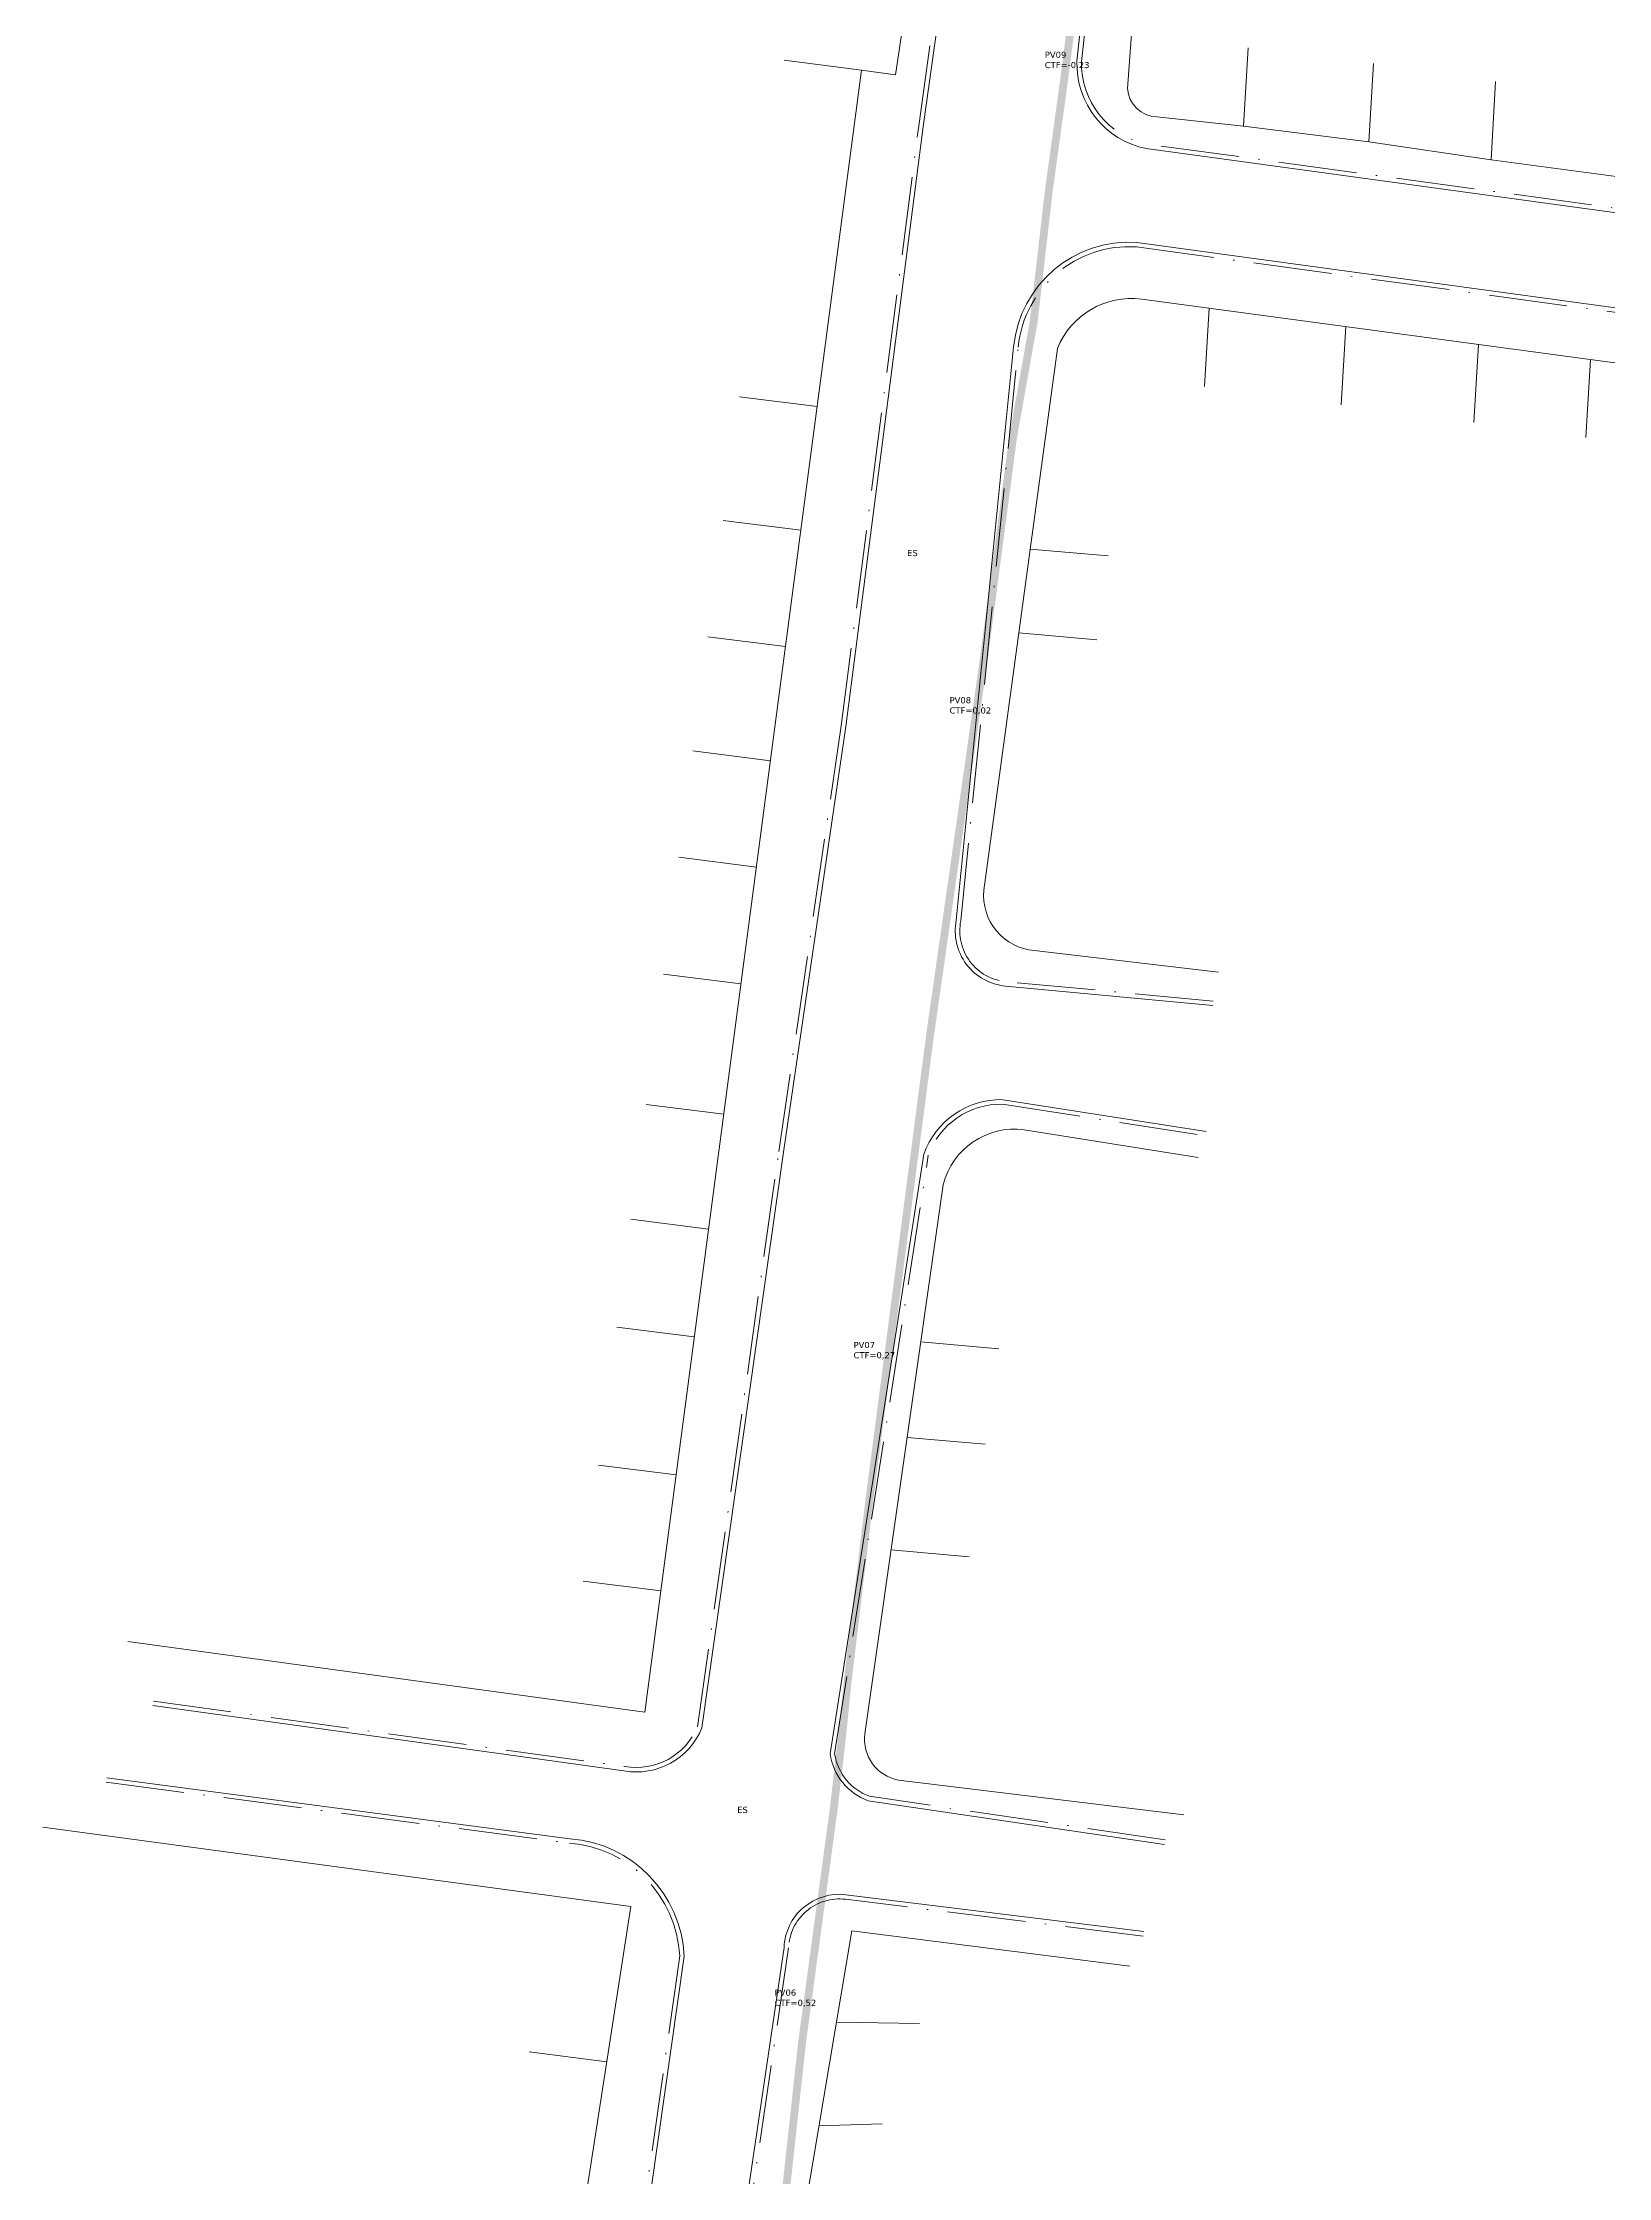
# Model space of a CAD drawing. Header units: metres. Extents: x 359101 to 360669, y 7352318 to 7353133.
# Drawn here: x 359243.7 to 359363.7, y 7352861.4 to 7353025 of the extents above; entities that cross this region are included whole.
import ezdxf

# ---------------------------------------------------------------- set-up
doc = ezdxf.new("R2010")
doc.units = ezdxf.units.M
doc.header["$LTSCALE"] = 2.5
doc.linetypes.add('AVT-LIN-GUIA DE RUA', pattern=[1.44, 0.96, -0.24, 0, -0.24])
for name, color, linetype, lineweight, true_color in [('AVT-LT-CAD-ETIQUETA NUMERO DE CASA', 252, 'Continuous', 0, 0x858585), ('AVT-LT-URB-DIVISA TERRENO OU AL PREDIAL', 251, 'Continuous', 13, 0x5c5c5c), ('AVT-LT-VIA-GUIA', 8, 'AVT-LIN-GUIA DE RUA', 15, 0x6e6e6e), ('AVT-LT-VIA-SARJETA', 253, 'Continuous', 0, 0xa6a6a6)]:
    doc.layers.add(name, color=color, linetype=linetype, lineweight=lineweight, true_color=true_color)
doc.layers.add('LIN - REDE 600 - PLUVIAL', color=24, linetype='Continuous')
doc.styles.get("Standard").update_dxf_attribs({"font": 'arial.ttf'})

msp = doc.modelspace()

# ---------------------------------------------------------------- linework, layer by layer
at = {"layer": 'AVT-LT-URB-DIVISA TERRENO OU AL PREDIAL', "flags": 128}
for points in [[(359250.19, 7352902.45), (359289.82, 7352897.03), (359306.45, 7353022.88), (359309.05, 7353022.51), (359315.74, 7353067.22), (359312.17, 7353071.79), (359291.59, 7353074.56)], [(359327.01, 7352877.56), (359305.7, 7352880.27), (359298, 7352834.57)]]:
    msp.add_lwpolyline(points, dxfattribs=at)
for points in [[(359353.17, 7353065.73), (359337.81, 7353066.93, 0.348438), (359330.52, 7353060.23), (359328.12, 7353038.79), (359326.83, 7353021.47, 0.388494), (359329.09, 7353019.3), (359335.72, 7353018.59), (359345.34, 7353017.39), (359354.7, 7353016.01), (359365.06, 7353014.63), (359375.28, 7353013.14), (359385.65, 7353011.52), (359396.2, 7353009.78), (359406.4, 7353008.44), (359416.54, 7353006.85), (359425.74, 7353005.56), (359435.3, 7353003.81), (359444.77, 7353002.53), (359455.01, 7353001.53), (359470.62, 7352999.53, 0.35821), (359475.26, 7353002.43), (359477.56, 7353016.22)], [(359470.75, 7352986.12), (359327.92, 7353005.32, 0.343149), (359321.46, 7353001.55), (359315.81, 7352960.02, 0.414333), (359319.68, 7352955.39), (359333.81, 7352953.73)], [(359332.26, 7352939.53), (359318.9, 7352941.66, 0.380264), (359312.71, 7352937.45), (359306.69, 7352895.36, 0.392653), (359309.28, 7352891.8), (359331.15, 7352889.15)]]:
    msp.add_lwpolyline(points, format="xyb", dxfattribs=at)
at = {"layer": 'AVT-LT-URB-DIVISA TERRENO OU AL PREDIAL', "ltscale": 2.5}
for points in [[(359306.45, 7353022.88), (359300.5, 7353023.64)], [(359336.07, 7353024.58), (359335.72, 7353018.59)], [(359345.69, 7353023.38), (359345.34, 7353017.39)], [(359355.05, 7353022), (359354.7, 7353016.01)], [(359333.08, 7353004.63), (359332.73, 7352998.64)], [(359343.57, 7353003.22), (359343.22, 7352997.23)], [(359353.74, 7353001.85), (359353.39, 7352995.86)], [(359362.32, 7353000.7), (359361.97, 7352994.71)], [(359303.05, 7352997.09), (359297.09, 7352997.85)], [(359301.79, 7352987.62), (359295.84, 7352988.37)], [(359319.36, 7352986.17), (359325.34, 7352985.64)], [(359300.61, 7352978.7), (359294.66, 7352979.45)], [(359318.49, 7352979.74), (359324.47, 7352979.22)], [(359299.46, 7352969.95), (359293.51, 7352970.71)], [(359298.38, 7352961.8), (359292.43, 7352962.55)], [(359297.2, 7352952.84), (359291.25, 7352953.59)], [(359295.88, 7352942.86), (359289.93, 7352943.61)], [(359294.72, 7352934.05), (359288.76, 7352934.81)], [(359293.62, 7352925.79), (359287.67, 7352926.54)], [(359310.99, 7352925.4), (359316.97, 7352924.87)], [(359309.94, 7352918.07), (359315.92, 7352917.55)], [(359292.23, 7352915.21), (359286.27, 7352915.96)], [(359308.71, 7352909.46), (359314.68, 7352908.93)], [(359291.05, 7352906.31), (359285.1, 7352907.06)], [(359304.52, 7352873.27), (359310.88, 7352873.15)], [(359303.18, 7352865.31), (359308.02, 7352865.48)]]:
    msp.add_lwpolyline(points, dxfattribs=at)
at = {"layer": 'AVT-LT-URB-DIVISA TERRENO OU AL PREDIAL', "elevation": 1.84, "flags": 128}
msp.add_lwpolyline([(359281.87, 7352837.77), (359288.75, 7352882.12), (359243.67, 7352888.2)], dxfattribs=at)
at = {"layer": 'AVT-LT-URB-DIVISA TERRENO OU AL PREDIAL', "ltscale": 2.5, "elevation": 1.84}
msp.add_lwpolyline([(359286.91, 7352870.23), (359280.95, 7352870.99)], dxfattribs=at)
at = {"layer": 'AVT-LT-VIA-GUIA', "ltscale": 2.5}
for points in [[(359310.85, 7353018.79), (359317.9, 7353069.05, 0.35924), (359313.42, 7353075.85), (359292.14, 7353078.67)], [(359479.86, 7353016.55), (359476.9, 7353000.35, -0.309394), (359471.98, 7352996.88), (359407.49, 7353006.38), (359328.33, 7353017.21, -0.363198), (359323.3, 7353023.55), (359327.8, 7353064.55, -0.317658), (359336.89, 7353071.83), (359352.05, 7353071.08)], [(359252.16, 7352897.87), (359288.28, 7352892.86, 0.349222), (359293.87, 7352895.9), (359300.1, 7352939.99), (359304.88, 7352972.62), (359310.85, 7353018.79)], [(359333.4, 7352951.53), (359317.52, 7352953.01, -0.445018), (359314.05, 7352957.67), (359318.45, 7353001.65, -0.40431), (359327.51, 7353009.33), (359467.77, 7352990.18, -0.414951), (359473.29, 7352982.91), (359470.85, 7352961.54)], [(359329.72, 7352887.23), (359307.05, 7352890.57, -0.271249), (359304.38, 7352893.82), (359311.56, 7352939.71, -0.321139), (359317.24, 7352943.62, -0.000458)], [(359248.53, 7352891.66), (359284.05, 7352886.98, -0.377568), (359292.5, 7352878.34), (359286.05, 7352832.83, -0.346302), (359280.04, 7352828.81), (359252.14, 7352833.39)], [(359328.03, 7352879.86), (359305.21, 7352882.68, 0.439413), (359300.85, 7352878.95), (359295.14, 7352840.4), (359294.57, 7352827.03, 0.298508), (359295.36, 7352825.54), (359300.9, 7352825.06)]]:
    msp.add_lwpolyline(points, format="xyb", dxfattribs=at)
msp.add_lwpolyline([(359317.24, 7352943.62), (359332.81, 7352941.19)], dxfattribs=at)
at = {"layer": 'AVT-LT-VIA-SARJETA', "ltscale": 2.5}
for points in [[(359311.2, 7353018.74), (359318.24, 7353069, 0.36072), (359313.5, 7353076.2), (359292.19, 7353079.01)], [(359480.21, 7353016.49), (359477.24, 7353000.26, -0.312284), (359471.95, 7352996.53), (359407.44, 7353006.03), (359328.27, 7353016.86, -0.364336), (359322.95, 7353023.57), (359327.45, 7353064.61, -0.318964), (359336.89, 7353072.18), (359352.07, 7353071.43)], [(359252.12, 7352897.52), (359288.23, 7352892.52, 0.351285), (359294.21, 7352895.81), (359300.45, 7352939.94), (359305.23, 7352972.58), (359311.2, 7353018.74)], [(359333.37, 7352951.18), (359317.49, 7352952.67, -0.443796), (359313.7, 7352957.72), (359318.1, 7353001.68, -0.404715), (359327.55, 7353009.67), (359467.82, 7352990.53, -0.414763), (359473.64, 7352982.87), (359471.2, 7352961.5)], [(359329.67, 7352886.88), (359306.96, 7352890.23, -0.276814), (359304.03, 7352893.82), (359311.22, 7352939.79, -0.32263), (359317.25, 7352943.97, -0.32263)], [(359248.58, 7352892), (359284.09, 7352887.32, -0.378296), (359292.85, 7352878.32), (359286.39, 7352832.75, -0.348386), (359279.99, 7352828.46), (359252.08, 7352833.05)], [(359328.07, 7352880.21), (359305.25, 7352883.03, 0.438041), (359300.5, 7352878.98), (359294.8, 7352840.43), (359294.22, 7352827.05, 0.308395), (359295.26, 7352825.2), (359300.87, 7352824.71)]]:
    msp.add_lwpolyline(points, format="xyb", dxfattribs=at)
msp.add_lwpolyline([(359317.3, 7352943.96), (359332.87, 7352941.54)], dxfattribs=at)
at = {"layer": 'LIN - REDE 600 - PLUVIAL', "const_width": 0.6}
msp.add_lwpolyline([(359299.46, 7352849.47), (359301.89, 7352871.76), (359304.31, 7352889.61), (359304.97, 7352895.33), (359305.37, 7352899.31), (359307.09, 7352913.67), (359311.71, 7352949.03), (359315.82, 7352977.78), (359318.06, 7352994.75), (359319.64, 7353003.61), (359320.79, 7353013.56), (359321.93, 7353021.83), (359326.27, 7353055.32)], dxfattribs=at)

# ---------------------------------------------------------------- texts
at = {"layer": 'AVT-LT-CAD-ETIQUETA NUMERO DE CASA', "char_height": 0.47, "attachment_point": 1}
for s, width, heights, insert in [('{\\fVerdana|b0|i0|c0|p34;PV09\\PCTF=-0,23}', 5.0084, [1.44], (359320.49, 7353024.29, -992.87)), ('{\\fVerdana|b0|i0|c0|p34;ES}', 0.47, [0.574], (359309.93, 7352986.1, 410.51)), ('{\\fVerdana|b0|i0|c0|p34;ES}', 0.47, [0.574], (359309.93, 7352986.1, 410.51)), ('{\\fVerdana|b0|i0|c0|p34;PV08\\PCTF=0,02}', 5.0084, [1.44], (359313.19, 7352974.82, -992.87)), ('{\\fVerdana|b0|i0|c0|p34;PV07\\PCTF=0,27}', 5.0084, [1.44], (359305.83, 7352925.4, -992.87)), ('{\\fVerdana|b0|i0|c0|p34;ES}', 0.47, [0.574], (359296.91, 7352889.77, 410.38)), ('{\\fVerdana|b0|i0|c0|p34;ES}', 0.47, [0.574], (359296.91, 7352889.77, 410.38)), ('{\\fVerdana|b0|i0|c0|p34;PV06\\PCTF=0,52}', 5.0084, [1.44], (359299.78, 7352875.76, -992.87))]:
    msp.add_mtext_dynamic_manual_height_columns(s, width=width, gutter_width=1, heights=heights, dxfattribs=dict(at, insert=insert))

doc.saveas('drawing.dxf')
